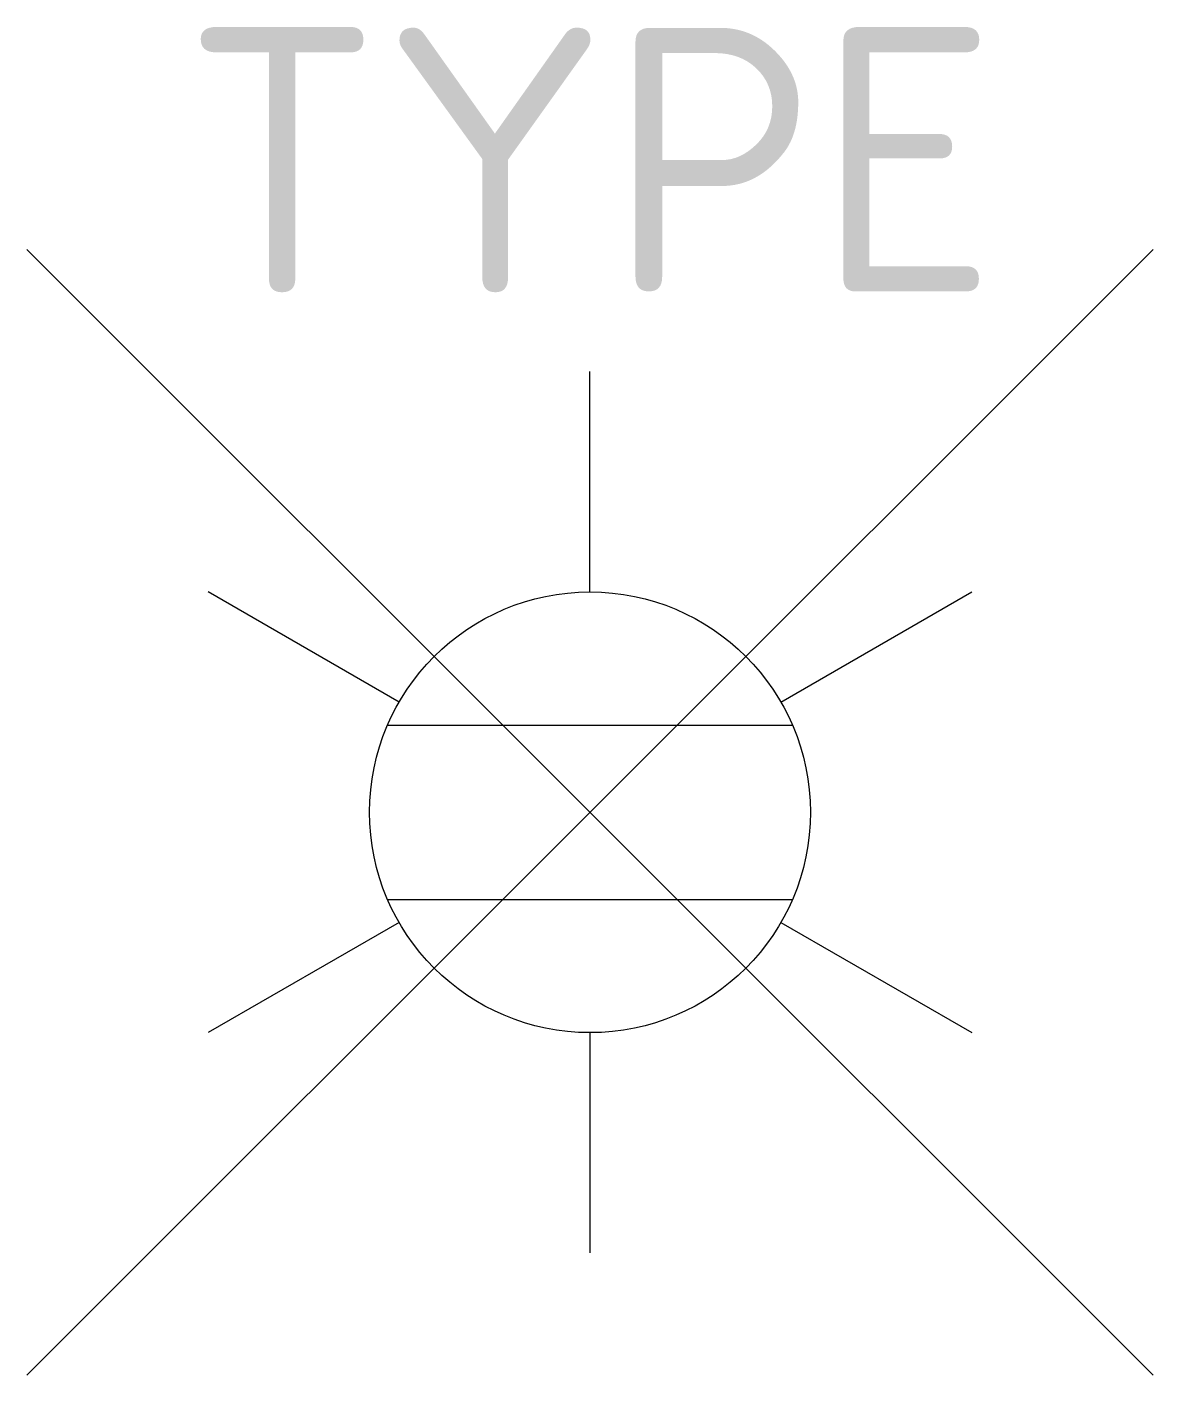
# Model space of a CAD drawing. Extents: x -3.83 to 3.83, y -3.83 to 5.35.
import ezdxf
from ezdxf.enums import TextEntityAlignment as Align

# ---------------------------------------------------------------- set-up
doc = ezdxf.new("R2010")
doc.units = 0
doc.styles.add('NLCS-ISO', font='NLCS-ISO.ttf')

msp = doc.modelspace()

# ---------------------------------------------------------------- linework, layer by layer
for p, q in [((3.8308, -3.8308), (-3.8308, 3.8308)), ((-3.8308, -3.8308), (3.8308, 3.8308)), ((0, 1.5), (0, 3)), ((-1.299, 0.75), (-2.5981, 1.5)), ((1.299, 0.75), (2.5981, 1.5)), ((-1.299, -0.75), (-2.5981, -1.5)), ((1.299, -0.75), (2.5981, -1.5)), ((0, -1.5), (0, -3))]:
    msp.add_line(p, q)
at = {"flags": 128}
for points in [[(-1.378, 0.5926), (1.378, 0.5926)], [(-1.378, -0.5926), (1.378, -0.5926)]]:
    msp.add_lwpolyline(points, dxfattribs=at)
msp.add_circle((0, 0), 1.5)

# ---------------------------------------------------------------- texts
at = {"style": 'NLCS-ISO'}
msp.add_attdef('TYPE', text='', height=1.8, dxfattribs=at).set_placement((0, 3), align=Align.BOTTOM_CENTER)

doc.saveas('drawing.dxf')
